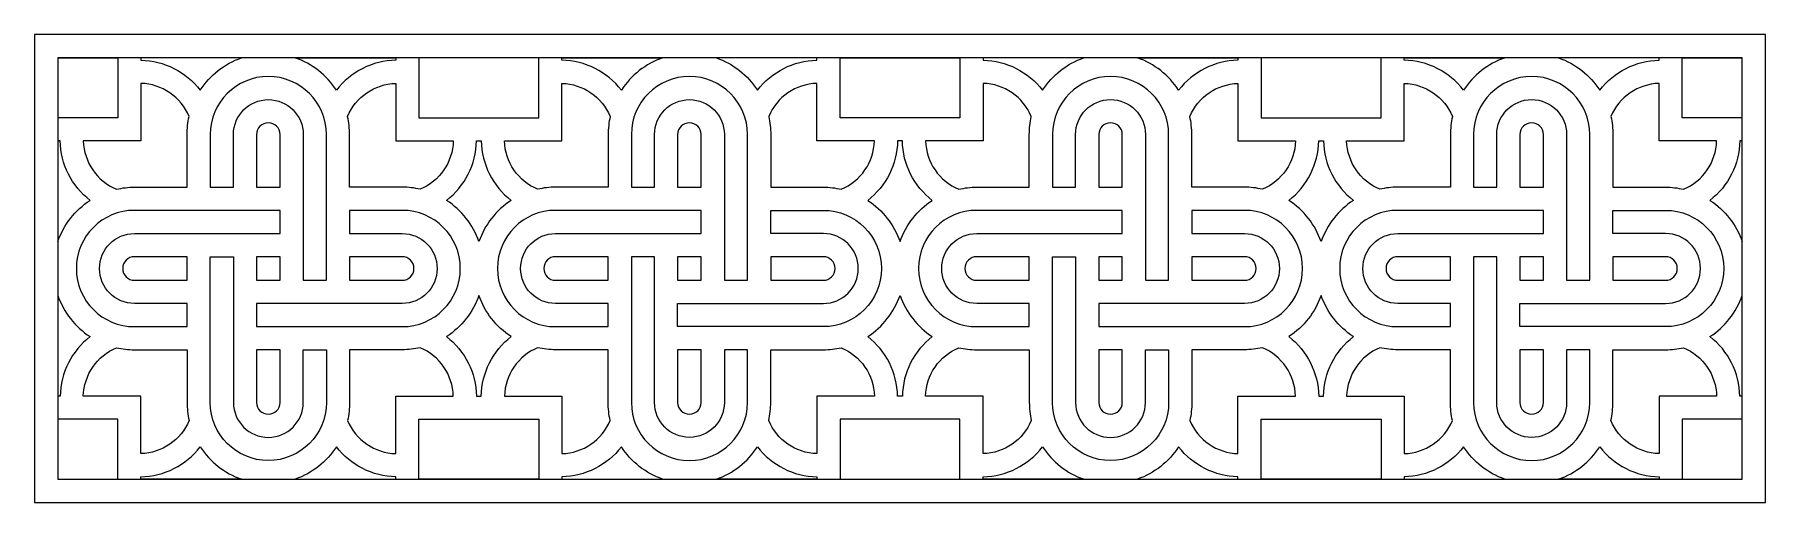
# Model space of a CAD drawing. Extents: x 37048 to 40073, y 5152 to 5969.
import ezdxf

# ---------------------------------------------------------------- set-up
doc = ezdxf.new("R2010")
doc.units = 0
doc.layers.add('DEFAULT_LAYER', color=1, linetype='CONTINUOUS')

msp = doc.modelspace()

# ---------------------------------------------------------------- linework, layer by layer
at = {"layer": 'DEFAULT_LAYER'}
for points in [[(37048.3, 5152.2), (40073.3, 5152.2), (40073.3, 5969.1), (37048.3, 5969.1)], [(37088.8, 5192.7), (40032.8, 5192.7), (40032.8, 5928.6), (37088.8, 5928.6)], [(37720, 5928.6), (37720, 5823.9), (37929.6, 5823.9), (37929.6, 5928.6)], [(38560.8, 5823.9), (38456, 5823.9), (38456, 5928.6), (38665.5, 5928.6), (38665.5, 5823.9)], [(39192, 5928.6), (39192, 5823.9), (39401.5, 5823.9), (39401.5, 5928.6)], [(37436.2, 5581.2), (37436.2, 5540.1), (37477.3, 5540.1), (37477.3, 5581.2)], [(38172.2, 5540.1), (38213.3, 5540.1), (38213.3, 5581.2), (38172.2, 5581.2)], [(38908.2, 5581.2), (38908.2, 5540.1), (38949.3, 5540.1), (38949.3, 5581.2)], [(39644.2, 5540.1), (39685.3, 5540.1), (39685.3, 5581.2), (39644.2, 5581.2)], [(37720, 5192.7), (37720, 5297.4), (37929.6, 5297.4), (37929.6, 5192.7)], [(38560.8, 5297.4), (38456, 5297.4), (38456, 5192.7), (38665.5, 5192.7), (38665.5, 5297.4)], [(39192, 5192.7), (39192, 5297.4), (39401.5, 5297.4), (39401.5, 5192.7)]]:
    msp.add_lwpolyline(points, close=True, dxfattribs=at)
for points in [[(37088.8, 5928.6), (37193.6, 5928.6), (37193.6, 5823.9), (37088.8, 5823.9)], [(40032.8, 5823.9), (39928, 5823.9), (39928, 5928.6), (40032.8, 5928.6)], [(37088.8, 5192.7), (37193.6, 5192.7), (37193.6, 5297.4), (37088.8, 5297.4)], [(40032.8, 5297.4), (39928, 5297.4), (39928, 5192.7), (40032.8, 5192.7)]]:
    msp.add_lwpolyline(points, dxfattribs=at)
for points in [[(37234, 5924.5, -0.226389), (37337.9, 5872.2, -0.165353), (37409.8, 5928.6), (37234, 5928.6)], [(37679.6, 5924.5, 0.226389), (37575.7, 5872.2, 0.165353), (37503.8, 5928.6), (37679.6, 5928.6)], [(38145.8, 5928.6, 0.165353), (38073.9, 5872.2, 0.226389), (37970, 5924.5), (37970, 5928.6)], [(38239.8, 5928.6, -0.165353), (38311.7, 5872.2, -0.226389), (38415.5, 5924.5), (38415.5, 5928.6)], [(38706, 5924.5, -0.226389), (38809.9, 5872.2, -0.165353), (38881.8, 5928.6), (38706, 5928.6)], [(39151.5, 5924.5, 0.226389), (39047.7, 5872.2, 0.165353), (38975.8, 5928.6), (39151.5, 5928.6)], [(39617.8, 5928.6, 0.165353), (39545.8, 5872.2, 0.226389), (39442, 5924.5), (39442, 5928.6)], [(39711.8, 5928.6, -0.165353), (39783.7, 5872.2, -0.226389), (39887.5, 5924.5), (39887.5, 5928.6)], [(37222.8, 5702.7), (37314.8, 5702.7), (37314.8, 5794.6, -0.055862), (37318.3, 5826.1, 0.294068), (37234, 5884), (37234, 5783.4), (37133.4, 5783.4, 0.294068), (37191.4, 5699.1, -0.055862)], [(37517.8, 5794.6), (37517.8, 5540.1), (37558.3, 5540.1), (37558.3, 5794.6, 1), (37355.3, 5794.6), (37355.3, 5702.7), (37395.8, 5702.7), (37395.8, 5794.6, -1)], [(37690.8, 5702.7), (37598.8, 5702.7), (37598.8, 5794.6, 0.055862), (37595.3, 5826.1, -0.294068), (37679.6, 5884), (37679.6, 5783.4), (37780.1, 5783.4, -0.294068), (37722.2, 5699.1, 0.055862)], [(37927.4, 5699.1, -0.294068), (37869.4, 5783.4), (37970, 5783.4), (37970, 5884, -0.294068), (38054.3, 5826.1, 0.055862), (38050.8, 5794.6), (38050.8, 5702.7), (37958.8, 5702.7, 0.055862)], [(38131.8, 5794.6, -1), (38253.8, 5794.6), (38253.8, 5540.1), (38294.3, 5540.1), (38294.3, 5794.6, 1), (38091.3, 5794.6), (38091.3, 5702.7), (38131.8, 5702.7)], [(38458.2, 5699.1, 0.294068), (38516.1, 5783.4), (38415.5, 5783.4), (38415.5, 5884, 0.294068), (38331.3, 5826.1, -0.055862), (38334.8, 5794.6), (38334.8, 5702.7), (38426.8, 5702.7, -0.055862)], [(38694.8, 5702.7), (38786.8, 5702.7), (38786.8, 5794.6, -0.055862), (38790.3, 5826.1, 0.294068), (38706, 5884), (38706, 5783.4), (38605.4, 5783.4, 0.294068), (38663.4, 5699.1, -0.055862)], [(38989.8, 5794.6), (38989.8, 5540.1), (39030.3, 5540.1), (39030.3, 5794.6, 1), (38827.3, 5794.6), (38827.3, 5702.7), (38867.7, 5702.7), (38867.7, 5794.6, -1)], [(39162.8, 5702.7), (39070.8, 5702.7), (39070.8, 5794.6, 0.055862), (39067.3, 5826.1, -0.294068), (39151.5, 5884), (39151.5, 5783.4), (39252.1, 5783.4, -0.294068), (39194.2, 5699.1, 0.055862)], [(39399.3, 5699.1, -0.294068), (39341.4, 5783.4), (39442, 5783.4), (39442, 5884, -0.294068), (39526.3, 5826.1, 0.055862), (39522.8, 5794.6), (39522.8, 5702.7), (39430.8, 5702.7, 0.055862)], [(39603.7, 5794.6, -1), (39725.8, 5794.6), (39725.8, 5540.1), (39766.3, 5540.1), (39766.3, 5794.6, 1), (39563.3, 5794.6), (39563.3, 5702.7), (39603.7, 5702.7)], [(39930.2, 5699.1, 0.294068), (39988.1, 5783.4), (39887.5, 5783.4), (39887.5, 5884, 0.294068), (39803.3, 5826.1, -0.055862), (39806.8, 5794.6), (39806.8, 5702.7), (39898.8, 5702.7, -0.055862)], [(37477.3, 5794.6, 1), (37436.2, 5794.6), (37436.2, 5702.7), (37477.3, 5702.7)], [(38213.3, 5794.6, 1), (38172.2, 5794.6), (38172.2, 5702.7), (38213.3, 5702.7)], [(38949.3, 5794.6, 1), (38908.2, 5794.6), (38908.2, 5702.7), (38949.3, 5702.7)], [(39685.3, 5794.6, 1), (39644.2, 5794.6), (39644.2, 5702.7), (39685.3, 5702.7)], [(37820.6, 5783.4), (37828.9, 5783.4, 0.226389), (37881.2, 5679.6, 0.165353), (37824.8, 5607.6, 0.165353), (37768.4, 5679.6, 0.226389)], [(38617.2, 5679.6, -0.226389), (38564.9, 5783.4), (38556.6, 5783.4, -0.226389), (38504.4, 5679.6, -0.165353), (38560.8, 5607.6, -0.165353)], [(39292.6, 5783.4), (39300.9, 5783.4, 0.226389), (39353.2, 5679.6, 0.165353), (39296.8, 5607.6, 0.165353), (39240.4, 5679.6, 0.226389)], [(37222.8, 5499.6, -1), (37222.8, 5621.7), (37477.3, 5621.7), (37477.3, 5662.2), (37222.8, 5662.2, 1), (37222.8, 5459.1), (37314.8, 5459.1), (37314.8, 5499.6)], [(37690.8, 5621.7, -1), (37690.8, 5499.6), (37436.2, 5499.6), (37436.2, 5459.1), (37690.8, 5459.1, 1), (37690.8, 5662.2), (37598.8, 5662.2), (37598.8, 5621.7)], [(37958.8, 5621.7), (38213.3, 5621.7), (38213.3, 5662.2), (37958.8, 5662.2, 1), (37958.8, 5459.1), (38050.8, 5459.1), (38050.8, 5499.6), (37958.8, 5499.6, -1)], [(38426.8, 5662.2, -1), (38426.8, 5459.1), (38172.2, 5459.1), (38172.2, 5499.6), (38426.8, 5499.6, 1), (38426.8, 5621.7), (38334.8, 5621.7), (38334.8, 5662.2)], [(38694.8, 5499.6, -1), (38694.8, 5621.7), (38949.3, 5621.7), (38949.3, 5662.2), (38694.8, 5662.2, 1), (38694.8, 5459.1), (38786.8, 5459.1), (38786.8, 5499.6)], [(39162.8, 5621.7, -1), (39162.8, 5499.6), (38908.2, 5499.6), (38908.2, 5459.1), (39162.8, 5459.1, 1), (39162.8, 5662.2), (39070.8, 5662.2), (39070.8, 5621.7)], [(39430.8, 5621.7), (39685.3, 5621.7), (39685.3, 5662.2), (39430.8, 5662.2, 1), (39430.8, 5459.1), (39522.8, 5459.1), (39522.8, 5499.6), (39430.8, 5499.6, -1)], [(39898.8, 5662.2, -1), (39898.8, 5459.1), (39644.2, 5459.1), (39644.2, 5499.6), (39898.8, 5499.6, 1), (39898.8, 5621.7), (39806.8, 5621.7), (39806.8, 5662.2)], [(37222.8, 5581.2, 1), (37222.8, 5540.1), (37314.8, 5540.1), (37314.8, 5581.2)], [(37558.3, 5326.7, -1), (37355.3, 5326.7), (37355.3, 5581.2), (37395.8, 5581.2), (37395.8, 5326.7, 1), (37517.8, 5326.7), (37517.8, 5418.7), (37558.3, 5418.7)], [(37690.8, 5540.1, 1), (37690.8, 5581.2), (37598.8, 5581.2), (37598.8, 5540.1)], [(37958.8, 5581.2, 1), (37958.8, 5540.1), (38050.8, 5540.1), (38050.8, 5581.2)], [(38253.8, 5326.7, -1), (38131.8, 5326.7), (38131.8, 5581.2), (38091.3, 5581.2), (38091.3, 5326.7, 1), (38294.3, 5326.7), (38294.3, 5418.7), (38253.8, 5418.7)], [(38426.8, 5540.1, 1), (38426.8, 5581.2), (38334.8, 5581.2), (38334.8, 5540.1)], [(38694.8, 5581.2, 1), (38694.8, 5540.1), (38786.8, 5540.1), (38786.8, 5581.2)], [(39030.3, 5326.7, -1), (38827.3, 5326.7), (38827.3, 5581.2), (38867.7, 5581.2), (38867.7, 5326.7, 1), (38989.8, 5326.7), (38989.8, 5418.7), (39030.3, 5418.7)], [(39162.8, 5540.1, 1), (39162.8, 5581.2), (39070.8, 5581.2), (39070.8, 5540.1)], [(39430.8, 5581.2, 1), (39430.8, 5540.1), (39522.8, 5540.1), (39522.8, 5581.2)], [(39725.8, 5326.7, -1), (39603.7, 5326.7), (39603.7, 5581.2), (39563.3, 5581.2), (39563.3, 5326.7, 1), (39766.3, 5326.7), (39766.3, 5418.7), (39725.8, 5418.7)], [(39898.8, 5540.1, 1), (39898.8, 5581.2), (39806.8, 5581.2), (39806.8, 5540.1)], [(37820.6, 5337.9), (37828.9, 5337.9, -0.226389), (37881.2, 5441.7, -0.165353), (37824.8, 5513.7, -0.165353), (37768.4, 5441.7, -0.226389)], [(38617.2, 5441.7, 0.226389), (38564.9, 5337.9), (38556.6, 5337.9, 0.226389), (38504.4, 5441.7, 0.165353), (38560.8, 5513.7, 0.165353)], [(39292.6, 5337.9), (39300.9, 5337.9, -0.226389), (39353.2, 5441.7, -0.165353), (39296.8, 5513.7, -0.165353), (39240.4, 5441.7, -0.226389)], [(37222.8, 5418.7), (37314.8, 5418.7), (37314.8, 5326.7, 0.055862), (37318.3, 5295.2, -0.294068), (37234, 5237.3), (37234, 5337.9), (37133.4, 5337.9, -0.294068), (37191.4, 5422.2, 0.055862)], [(37436.2, 5326.7, 1), (37477.3, 5326.7), (37477.3, 5418.7), (37436.2, 5418.7)], [(37690.8, 5418.7), (37598.8, 5418.7), (37598.8, 5326.7, -0.055862), (37595.3, 5295.2, 0.294068), (37679.6, 5237.3), (37679.6, 5337.9), (37780.1, 5337.9, 0.294068), (37722.2, 5422.2, -0.055862)], [(37927.4, 5422.2, 0.294068), (37869.4, 5337.9), (37970, 5337.9), (37970, 5237.3, 0.294068), (38054.3, 5295.2, -0.055862), (38050.8, 5326.7), (38050.8, 5418.7), (37958.8, 5418.7, -0.055862)], [(38172.2, 5326.7, 1), (38213.3, 5326.7), (38213.3, 5418.7), (38172.2, 5418.7)], [(38458.2, 5422.2, -0.294068), (38516.1, 5337.9), (38415.5, 5337.9), (38415.5, 5237.3, -0.294068), (38331.3, 5295.2, 0.055862), (38334.8, 5326.7), (38334.8, 5418.7), (38426.8, 5418.7, 0.055862)], [(38694.8, 5418.7), (38786.8, 5418.7), (38786.8, 5326.7, 0.055862), (38790.3, 5295.2, -0.294068), (38706, 5237.3), (38706, 5337.9), (38605.4, 5337.9, -0.294068), (38663.4, 5422.2, 0.055862)], [(38908.2, 5326.7, 1), (38949.3, 5326.7), (38949.3, 5418.7), (38908.2, 5418.7)], [(39162.8, 5418.7), (39070.8, 5418.7), (39070.8, 5326.7, -0.055862), (39067.3, 5295.2, 0.294068), (39151.5, 5237.3), (39151.5, 5337.9), (39252.1, 5337.9, 0.294068), (39194.2, 5422.2, -0.055862)], [(39399.3, 5422.2, 0.294068), (39341.4, 5337.9), (39442, 5337.9), (39442, 5237.3, 0.294068), (39526.3, 5295.2, -0.055862), (39522.8, 5326.7), (39522.8, 5418.7), (39430.8, 5418.7, -0.055862)], [(39644.2, 5326.7, 1), (39685.3, 5326.7), (39685.3, 5418.7), (39644.2, 5418.7)], [(39930.2, 5422.2, -0.294068), (39988.1, 5337.9), (39887.5, 5337.9), (39887.5, 5237.3, -0.294068), (39803.3, 5295.2, 0.055862), (39806.8, 5326.7), (39806.8, 5418.7), (39898.8, 5418.7, 0.055862)], [(37234, 5196.8, 0.226389), (37337.9, 5249.1, 0.165353), (37409.8, 5192.7), (37234, 5192.7)], [(37679.6, 5196.8, -0.226389), (37575.7, 5249.1, -0.165353), (37503.8, 5192.7), (37679.6, 5192.7)], [(38145.8, 5192.7, -0.165353), (38073.9, 5249.1, -0.226389), (37970, 5196.8), (37970, 5192.7)], [(38239.8, 5192.7, 0.165353), (38311.7, 5249.1, 0.226389), (38415.5, 5196.8), (38415.5, 5192.7)], [(38706, 5196.8, 0.226389), (38809.9, 5249.1, 0.165353), (38881.8, 5192.7), (38706, 5192.7)], [(39151.5, 5196.8, -0.226389), (39047.7, 5249.1, -0.165353), (38975.8, 5192.7), (39151.5, 5192.7)], [(39617.8, 5192.7, -0.165353), (39545.8, 5249.1, -0.226389), (39442, 5196.8), (39442, 5192.7)], [(39711.8, 5192.7, 0.165353), (39783.7, 5249.1, 0.226389), (39887.5, 5196.8), (39887.5, 5192.7)]]:
    msp.add_lwpolyline(points, format="xyb", close=True, dxfattribs=at)
for points in [[(37088.8, 5607.6, -0.165353), (37145.2, 5679.6, -0.226389), (37092.9, 5783.4), (37088.8, 5783.4)], [(40032.8, 5783.4), (40028.6, 5783.4, -0.226389), (39976.4, 5679.6, -0.165353), (40032.8, 5607.6)], [(37088.8, 5513.7, 0.165353), (37145.2, 5441.7, 0.226389), (37092.9, 5337.9), (37088.8, 5337.9)], [(40032.8, 5337.9), (40028.6, 5337.9, 0.226389), (39976.4, 5441.7, 0.165353), (40032.8, 5513.7)]]:
    msp.add_lwpolyline(points, format="xyb", dxfattribs=at)

doc.saveas('drawing.dxf')
